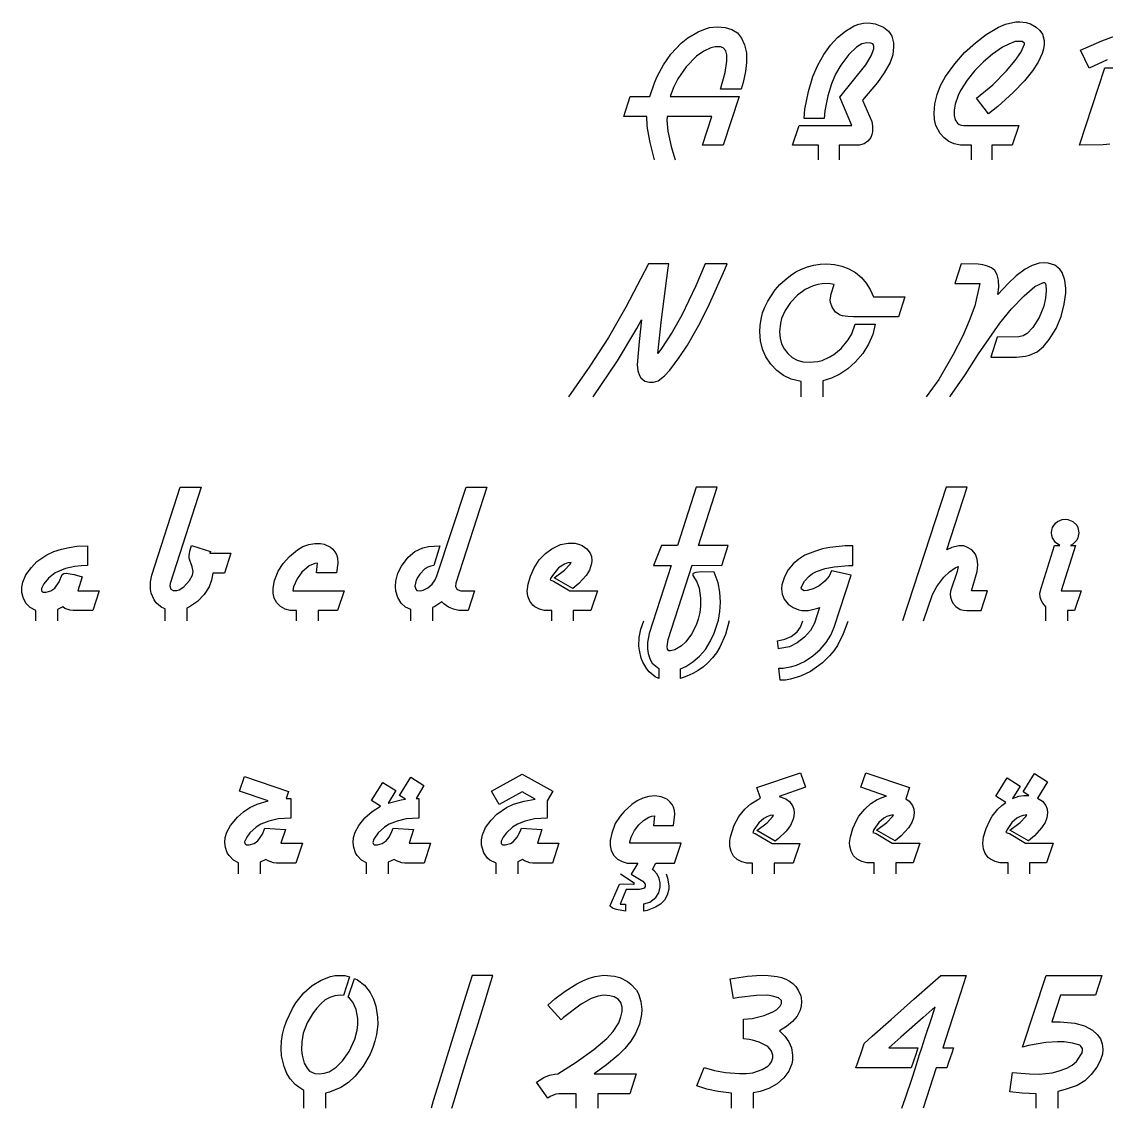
# Model space of a CAD drawing. Extents: x -637 to 1030, y 49 to 612.
# Drawn here: x -637 to -78, y 49 to 609 of the extents above; entities that cross this region are included whole.
import ezdxf

# ---------------------------------------------------------------- set-up
doc = ezdxf.new("R2010")
doc.units = 0
doc.header["$LTSCALE"] = 6.669376
doc.header["$MEASUREMENT"] = 0

msp = doc.modelspace()

# ---------------------------------------------------------------- linework, layer by layer
at = {"linetype": 'Continuous'}
for points in [[(-310.859615, 537.951868), (-313.127203, 546.888832), (-314.327691, 553.291433), (-314.66116, 555.692408), (-314.861241, 560.227584), (-326.73273, 560.227584), (-323.331348, 570.565117), (-313.327284, 570.565117), (-310.926309, 577.567962), (-309.52574, 580.90265), (-306.191052, 586.971782), (-302.456202, 592.373976), (-297.120701, 598.042946), (-293.652625, 600.910778), (-288.383818, 604.045384), (-284.582274, 605.579341), (-282.514767, 606.179585), (-278.446448, 606.579747), (-274.444822, 606.246278), (-270.910053, 605.179178), (-268.042221, 603.44514), (-265.908021, 600.77739), (-264.374065, 597.242621), (-263.440352, 593.107608), (-263.440352, 588.105576), (-263.907208, 583.503706), (-265.107696, 577.768043), (-266.041409, 574.299967), (-276.71241, 574.299967), (-274.311435, 582.970156), (-273.577804, 588.839207), (-273.51111, 592.107201), (-274.04466, 594.174708), (-275.378535, 595.708664), (-276.71241, 596.175521), (-279.513548, 596.242214), (-281.714442, 595.775358), (-285.382599, 594.04132), (-289.11745, 591.37357), (-294.45295, 585.904682), (-298.721351, 579.702162), (-300.988939, 575.23368), (-302.722977, 570.565117), (-267.108509, 570.631811), (-275.378535, 545.488263), (-286.11623, 545.488263), (-281.247586, 560.227584), (-304.390321, 560.227584), (-304.457014, 558.360159), (-303.990158, 552.691189), (-302.25612, 544.888019), (-300.188614, 537.951868)], [(-226.15854, 537.951868), (-226.15854, 545.488263), (-239.563986, 545.488263), (-236.162604, 555.692408), (-208.95155, 555.692408), (-215.15407, 570.298342), (-201.748624, 586.905088), (-199.01418, 591.573651), (-197.680305, 595.175114), (-197.613611, 596.442296), (-197.746998, 597.175927), (-198.213855, 597.776171), (-199.147567, 598.176333), (-201.281768, 598.376415), (-203.816131, 597.709477), (-206.617268, 595.975439), (-210.5522, 592.307283), (-214.753907, 586.705007), (-217.354964, 582.169831), (-219.489164, 577.167799), (-221.423283, 570.898586), (-222.95724, 563.228803), (-223.357402, 559.293871), (-233.561548, 559.293871), (-233.228079, 564.095822), (-231.427347, 573.166173), (-229.093066, 580.835956), (-226.492009, 586.838394), (-223.424096, 592.240589), (-219.95602, 597.04254), (-216.354557, 601.110859), (-212.352932, 604.378853), (-207.817756, 607.046604), (-205.416781, 607.913622), (-203.015805, 608.447172), (-200.481443, 608.647254), (-196.87998, 608.180397), (-192.611579, 606.44636), (-190.14391, 604.378853), (-189.143503, 603.111672), (-188.409872, 601.711103), (-187.542853, 598.376415), (-187.476159, 596.242214), (-187.876322, 592.173895), (-189.276891, 588.105576), (-192.344804, 582.836769), (-195.812879, 577.834737), (-203.415968, 568.630998), (-198.680711, 557.693221), (-198.280548, 555.292246), (-198.347242, 552.424414), (-198.680711, 550.957151), (-199.280955, 549.489889), (-200.748218, 547.55577), (-202.682337, 546.155201), (-205.150006, 545.554957), (-215.620926, 545.488263), (-215.620926, 537.951868)], [(-147.259822, 537.951868), (-147.259822, 545.488263), (-152.995485, 545.554957), (-156.196786, 546.155201), (-158.997924, 547.355688), (-161.398899, 549.223114), (-163.466406, 551.557395), (-165.600606, 555.625715), (-166.334237, 558.693628), (-166.601012, 562.028316), (-166.134156, 566.89696), (-165.000362, 571.565523), (-163.199631, 576.234086), (-160.665268, 580.835956), (-155.930011, 587.438638), (-150.794591, 593.307689), (-145.259009, 598.376415), (-139.723427, 602.644815), (-133.320826, 606.379666), (-129.786057, 607.846929), (-124.317169, 609.047416), (-122.316356, 609.180804), (-118.981668, 608.847335), (-116.847468, 608.180397), (-113.846248, 606.44636), (-111.912129, 604.712322), (-110.644948, 602.778203), (-109.777929, 599.443515), (-109.711235, 597.509396), (-110.111398, 595.175114), (-110.778335, 592.840833), (-112.912536, 588.305657), (-115.847061, 583.770481), (-119.91538, 578.768449), (-125.784431, 572.632623), (-133.720989, 565.496391), (-138.456246, 561.694847), (-144.658765, 569.764792), (-136.322045, 576.700943), (-129.185813, 583.837175), (-124.650637, 589.172676), (-121.782806, 593.307689), (-119.91538, 597.57609), (-119.848687, 598.176333), (-121.182562, 599.043352), (-123.783619, 599.043352), (-124.784025, 598.909965), (-128.052019, 597.642783), (-131.320013, 596.042133), (-136.388739, 592.507364), (-141.123996, 588.505738), (-145.459091, 584.037256), (-149.52741, 579.101918), (-152.928792, 573.766417), (-154.195973, 571.031973), (-155.663236, 566.630185), (-156.196786, 563.562272), (-156.196786, 560.761134), (-155.596542, 558.493546), (-154.462748, 556.759508), (-153.595729, 556.159265), (-152.528629, 555.825796), (-151.194754, 555.692408), (-122.849906, 555.692408), (-126.184594, 545.488263), (-136.722208, 545.488263), (-136.722208, 537.951868)], [(-77.298068, 589.439451), (-86.5685, 585.17105), (-90.970289, 594.508177), (-79.965818, 599.376821), (-68.761267, 603.44514)], [(-75.897499, 545.955119), (-79.298881, 545.621651), (-91.437145, 545.488263), (-78.365168, 585.371132), (-67.627473, 585.371132)], [(-342.472458, 415.635512), (-330.000724, 434.243071), (-319.99666, 450.916511), (-317.528991, 455.451687), (-318.796173, 444.180442), (-319.863273, 432.175565), (-319.396417, 429.040958), (-318.529398, 426.573289), (-317.86246, 425.439495), (-315.794954, 423.772151), (-313.460672, 423.171907), (-311.393165, 423.171907), (-308.925496, 423.972232), (-305.724196, 426.439901), (-302.923058, 429.374427), (-298.121107, 435.910415), (-293.852707, 442.37971), (-287.916962, 452.583855), (-283.181705, 462.054369), (-274.511516, 481.39556), (-273.377722, 484.263391), (-284.648968, 484.263391), (-289.517612, 472.925452), (-296.787232, 457.719275), (-301.789264, 449.049086), (-307.258152, 440.645672), (-309.125578, 438.044616), (-307.191459, 455.518381), (-303.723383, 482.195885), (-303.456608, 484.263391), (-313.927528, 484.263391), (-325.66563, 461.920982), (-334.602594, 446.314642), (-344.206495, 431.508627), (-355.210966, 415.635512)], [(-235.095504, 415.635512), (-235.095504, 423.505376), (-240.230924, 424.772557), (-244.232549, 426.639983), (-247.767318, 429.241039), (-250.835231, 432.509034), (-253.3029, 436.243884), (-255.103632, 440.24551), (-256.170732, 444.580604), (-256.504201, 449.11578), (-256.370813, 452.450468), (-255.837263, 455.718462), (-255.036938, 458.919763), (-253.903144, 461.987676), (-252.435882, 464.988895), (-248.567644, 470.791252), (-246.099974, 473.525696), (-243.432224, 476.060059), (-240.69778, 478.194259), (-237.829948, 480.061684), (-234.895423, 481.595641), (-231.82751, 482.729435), (-228.626209, 483.596454), (-225.358215, 484.06331), (-221.956833, 484.263391), (-217.955208, 483.996616), (-214.153663, 483.129597), (-210.5522, 481.729028), (-207.084125, 479.728216), (-204.082906, 477.193853), (-201.548543, 474.326021), (-199.481036, 470.991333), (-197.880386, 467.256483), (-181.673802, 467.256483), (-184.941796, 456.985644), (-208.151225, 456.985644), (-211.08575, 457.052337), (-213.820195, 457.385806), (-215.087376, 457.785969), (-217.421658, 459.386619), (-219.155695, 461.920982), (-220.022714, 464.388651), (-220.156102, 465.589139), (-219.622552, 468.857133), (-218.088595, 473.525696), (-221.023121, 474.059246), (-224.357809, 473.925859), (-226.625396, 473.59239), (-228.892984, 472.992146), (-233.161385, 471.058027), (-237.096317, 468.123501), (-240.69778, 464.321957), (-243.432224, 460.253638), (-245.232956, 455.985237), (-245.833199, 453.717649), (-246.300056, 449.11578), (-246.033281, 445.914479), (-245.232956, 443.046648), (-243.89908, 440.378897), (-242.031655, 437.977922), (-239.764067, 435.977109), (-237.163011, 434.57654), (-234.228485, 433.709521), (-230.960491, 433.442746), (-226.492009, 433.909603), (-224.357809, 434.443153), (-220.289489, 436.243884), (-218.288676, 437.444372), (-214.553826, 440.645672), (-210.885669, 445.04746), (-209.084938, 448.182067), (-207.3509, 453.184099), (-196.87998, 453.184099), (-198.147161, 447.848598), (-200.348055, 442.846566), (-203.349274, 438.044616), (-207.284206, 433.50944), (-211.152444, 430.041364), (-215.220764, 427.30692), (-219.489164, 425.239414), (-223.957646, 423.905539), (-223.957646, 415.635512)], [(-158.464374, 415.635512), (-150.527816, 426.973452), (-143.658359, 437.844534), (-132.653889, 453.584262), (-126.65145, 461.053963), (-120.048768, 467.790033), (-114.57988, 472.52529), (-110.178092, 474.592796), (-109.377766, 474.65949), (-108.91091, 473.525696), (-108.644135, 470.324396), (-108.977604, 466.522851), (-109.911316, 462.387838), (-112.245598, 456.585481), (-115.513592, 451.383368), (-118.448118, 448.382148), (-120.515624, 447.114967), (-122.783212, 446.514723), (-133.92107, 446.448029), (-137.189064, 436.110497), (-123.9837, 436.110497), (-119.38183, 436.577353), (-117.314324, 437.110903), (-113.446086, 438.911635), (-110.044704, 441.646079), (-107.176872, 445.180848), (-103.642103, 450.916511), (-101.041046, 457.119031), (-99.373702, 463.388244), (-98.506684, 469.190602), (-98.506684, 471.458189), (-99.106927, 475.793284), (-100.507496, 479.861603), (-101.64129, 481.595641), (-104.175653, 483.52976), (-107.643729, 484.59686), (-109.711235, 484.796941), (-112.245598, 484.59686), (-115.913755, 483.463066), (-119.515218, 481.462253), (-124.117087, 478.060872), (-128.185407, 474.259327), (-133.587601, 468.390276), (-133.187439, 472.191821), (-133.320826, 475.793284), (-134.054458, 478.661116), (-135.254945, 480.795316), (-136.922289, 482.195885), (-138.989796, 483.062904), (-141.324077, 483.729841), (-143.791747, 484.130004), (-152.595323, 484.263391), (-155.930011, 474.059246), (-142.991421, 474.059246), (-145.592478, 462.654613), (-148.46031, 454.784749), (-151.794998, 447.181661), (-156.663642, 437.444372), (-164.06665, 424.572476), (-170.669332, 415.635512)], [(-563.295497, 299.988532), (-563.295497, 306.191052), (-565.096228, 306.991377), (-566.696879, 308.058477), (-568.030754, 309.392353), (-569.097854, 310.859615), (-570.631811, 314.394385), (-570.965279, 316.328504), (-570.965279, 320.263436), (-570.231648, 323.664817), (-555.559021, 368.94988), (-544.821325, 368.94988), (-560.827828, 319.329723), (-560.961215, 318.129235), (-560.427665, 316.328504), (-559.227178, 315.661566), (-557.359752, 315.72826), (-556.092571, 316.061729), (-553.691596, 317.595685), (-550.75707, 320.796986), (-549.223114, 323.664817), (-548.956339, 325.532243), (-549.356501, 327.933218), (-550.957151, 332.335006), (-551.023845, 333.535494), (-550.623683, 336.069857), (-549.756664, 338.870995), (-540.019375, 335.803082), (-540.28615, 334.936063), (-529.415067, 334.936063), (-532.683061, 324.59853), (-538.6855, 324.59853), (-539.419131, 320.997067), (-540.686312, 317.662379), (-543.220675, 313.727447), (-546.755444, 310.05929), (-550.75707, 307.258152), (-552.157639, 306.591215), (-552.157639, 299.988532)], [(-436.577353, 299.988532), (-436.577353, 305.924277), (-439.378491, 307.191459), (-441.512691, 309.125578), (-443.313423, 312.060103), (-444.313829, 315.394791), (-444.51391, 317.795766), (-444.313829, 320.463517), (-443.246729, 324.59853), (-441.445997, 328.33338), (-437.911228, 332.868556), (-434.443153, 335.803082), (-430.441527, 337.737201), (-427.440308, 338.470832), (-421.704644, 338.670913), (-424.705864, 328.533462), (-426.306514, 328.266687), (-427.84047, 327.733137), (-429.307733, 326.866118), (-431.975484, 324.131674), (-433.042584, 322.597717), (-433.776215, 320.997067), (-434.443153, 317.86246), (-434.04299, 316.461891), (-433.442746, 315.794954), (-431.508627, 315.594872), (-430.174752, 315.861647), (-427.773777, 317.062135), (-425.572883, 318.996254), (-423.972232, 321.197148), (-423.105213, 323.197961), (-408.099117, 368.94988), (-397.361422, 368.94988), (-413.301231, 319.46311), (-413.501312, 317.795766), (-413.101149, 316.661972), (-412.234131, 316.061729), (-410.833562, 315.594872), (-403.697329, 315.594872), (-406.965324, 305.390727), (-411.833968, 305.457421), (-414.635106, 306.057665), (-417.236163, 307.124765), (-419.570444, 308.792109), (-420.637544, 309.859209), (-424.172314, 307.458234), (-425.439495, 306.85799), (-425.439495, 299.988532)], [(-272.243928, 299.988532), (-274.178047, 293.052381), (-277.112573, 286.516393), (-278.913304, 283.581868), (-280.914117, 280.980811), (-283.115011, 278.579836), (-285.58268, 276.378941), (-288.250431, 274.511516), (-291.118262, 272.844172), (-294.186175, 271.443603), (-297.45417, 270.309809), (-297.45417, 275.311841), (-294.719725, 276.512329), (-290.984875, 278.913304), (-287.583493, 281.84783), (-284.582274, 285.315905), (-282.047911, 289.384225), (-279.980404, 293.652625), (-277.846204, 300.322001), (-277.112573, 304.923871), (-276.779104, 309.725821), (-277.045879, 314.794547), (-278.046285, 319.729885), (-280.113792, 325.13208), (-286.583087, 325.398855), (-289.584306, 325.065386), (-290.851487, 324.465142), (-291.118262, 324.06498), (-291.118262, 323.53143), (-289.050756, 320.130048), (-287.850268, 316.995441), (-287.116637, 311.726634), (-287.116637, 307.658315), (-287.516799, 304.323627), (-288.317124, 300.988939), (-289.384225, 297.787638), (-291.718506, 293.185769), (-294.653032, 289.250837), (-296.92062, 287.183331), (-300.388695, 285.115824), (-302.522895, 284.51558), (-303.389914, 284.648968), (-304.190239, 285.449293), (-304.390321, 286.783168), (-303.790077, 290.384631), (-291.451731, 328.733543), (-276.112166, 328.533462), (-272.777478, 338.870995), (-288.183737, 338.870995), (-278.446448, 368.94988), (-289.317531, 368.94988), (-299.05482, 338.870995), (-307.191459, 338.870995), (-311.326472, 328.533462), (-302.322814, 328.533462), (-313.59406, 293.452544), (-314.461078, 288.917368), (-314.461078, 285.58268), (-314.12761, 283.181705), (-313.060509, 280.047098), (-312.060103, 278.179673), (-308.592028, 275.445229), (-308.592028, 270.309809), (-310.459453, 271.243522), (-313.527366, 273.777885), (-314.861241, 275.311841), (-316.862054, 278.779917), (-317.662379, 280.714036), (-318.596092, 284.849049), (-318.862867, 286.983249), (-318.729479, 291.385037), (-317.929154, 295.786826), (-316.395197, 299.988532)], [(-172.003207, 299.988532), (-167.401338, 313.727447), (-165.067056, 317.795766), (-161.465593, 322.531023), (-158.664455, 325.332161), (-155.72993, 327.399668), (-154.195973, 328.133299), (-154.729523, 325.532243), (-158.130905, 315.394791), (-158.197599, 313.860835), (-158.064211, 312.193491), (-157.597355, 310.659534), (-156.863724, 309.258965), (-155.263073, 307.39154), (-153.128873, 305.990971), (-151.461529, 305.524115), (-149.660797, 305.390727), (-142.324484, 305.390727), (-138.989796, 315.594872), (-147.326516, 315.594872), (-144.258603, 325.532243), (-143.925134, 328.933624), (-144.258603, 331.801456), (-145.259009, 334.5359), (-147.059741, 336.736794), (-149.660797, 338.137363), (-151.194754, 338.670913), (-153.795811, 338.804301), (-157.397274, 337.937282), (-159.99833, 336.736794), (-149.52741, 368.94988), (-160.265105, 368.94988), (-182.807596, 299.988532)], [(-108.844216, 299.988532), (-108.844216, 307.324846), (-110.51156, 309.258965), (-111.311885, 310.659534), (-111.778742, 312.193491), (-111.912129, 314.260997), (-111.378579, 316.862054), (-104.375734, 338.870995), (-101.64129, 338.870995), (-103.908878, 340.538339), (-105.442835, 342.805926), (-105.842997, 344.073108), (-105.976385, 345.473677), (-105.842997, 346.874246), (-105.442835, 348.141427), (-103.908878, 350.409015), (-102.841778, 351.342728), (-100.374109, 352.343134), (-98.97354, 352.476522), (-97.506277, 352.343134), (-94.971914, 351.342728), (-92.971101, 349.341915), (-92.370858, 348.141427), (-91.904001, 345.473677), (-92.370858, 342.805926), (-92.971101, 341.605439), (-94.971914, 339.604626), (-96.172402, 338.870995), (-93.504652, 338.870995), (-100.907659, 315.594872), (-90.703514, 315.594872), (-94.038202, 305.390727), (-97.706358, 305.390727), (-97.706358, 299.988532)], [(-630.055951, 299.988532), (-630.055951, 305.390727), (-632.990476, 306.924684), (-635.258064, 309.258965), (-636.725327, 312.126797), (-637.392264, 314.727853), (-637.392264, 317.395604), (-636.858714, 319.99666), (-635.19137, 323.731511), (-632.390232, 327.599749), (-629.522401, 330.600968), (-624.520369, 334.069044), (-620.785518, 335.803082), (-616.91728, 337.070263), (-612.982348, 337.937282), (-608.980723, 338.537526), (-603.44514, 338.804301), (-603.44514, 328.533462), (-606.646441, 328.466768), (-609.914435, 328.133299), (-614.78308, 327.132893), (-620.11858, 324.798611), (-623.519962, 322.130861), (-625.987631, 319.129642), (-627.121425, 316.661972), (-627.121425, 315.528179), (-626.521181, 314.861241), (-624.853837, 314.861241), (-622.319475, 315.461485), (-620.385356, 316.862054), (-618.117768, 320.263436), (-616.583811, 323.931592), (-615.716792, 324.531836), (-614.449611, 324.731917), (-610.314598, 323.998286), (-606.246278, 322.731105), (-608.513866, 315.594872), (-597.442702, 315.594872), (-600.710696, 305.390727), (-610.781454, 305.390727), (-612.382104, 305.524115), (-615.116548, 306.457827), (-616.250342, 307.258152), (-618.918093, 305.924277), (-618.918093, 299.988532)], [(-495.534637, 299.988532), (-495.534637, 305.390727), (-498.802631, 305.457421), (-501.470381, 306.124358), (-503.871357, 307.458234), (-505.805476, 309.325659), (-507.072657, 311.793328), (-507.606207, 314.394385), (-507.606207, 316.995441), (-506.872576, 320.796986), (-505.005151, 325.732324), (-502.537482, 329.667256), (-499.202794, 333.335412), (-495.134474, 336.6701), (-492.266643, 338.337444), (-489.265423, 339.404545), (-486.19751, 339.938095), (-483.196291, 339.938095), (-481.328866, 339.604626), (-478.127565, 338.137363), (-476.79369, 337.003569), (-475.72659, 335.736388), (-474.926265, 334.269125), (-474.392715, 332.601781), (-474.259327, 329.800643), (-474.926265, 324.798611), (-485.263798, 324.798611), (-484.730248, 329.800643), (-486.19751, 329.600562), (-489.065342, 328.400074), (-492.800193, 325.13208), (-495.267862, 321.730698), (-497.135287, 317.595685), (-497.468756, 315.72826), (-497.468756, 315.594872), (-470.991333, 315.594872), (-474.392715, 305.390727), (-484.396779, 305.390727), (-484.396779, 299.988532)], [(-363.881155, 299.988532), (-363.881155, 305.390727), (-367.616005, 305.457421), (-370.217062, 306.124358), (-372.551343, 307.258152), (-373.618444, 308.058477), (-375.219094, 310.259372), (-376.152806, 312.727041), (-376.486275, 315.394791), (-376.086113, 318.92956), (-374.818931, 323.131267), (-372.951506, 327.332974), (-370.283756, 331.467987), (-367.149149, 334.735981), (-363.881155, 337.136957), (-359.345979, 339.404545), (-355.411047, 340.20487), (-352.009665, 340.071482), (-350.008852, 339.604626), (-348.208121, 338.870995), (-345.740452, 337.270344), (-344.006414, 335.002756), (-343.40617, 333.268719), (-343.206089, 331.267906), (-343.272783, 329.600562), (-344.406577, 326.265874), (-346.140614, 323.53143), (-349.875465, 319.396417), (-353.010072, 316.728666), (-362.613973, 322.330942), (-357.278472, 326.265874), (-354.410641, 329.333787), (-353.810397, 330.200806), (-355.611128, 329.934031), (-357.345166, 329.333787), (-360.346385, 327.332974), (-363.547686, 323.53143), (-364.481398, 321.864086), (-364.614786, 321.130454), (-362.880748, 320.530211), (-354.544028, 315.594872), (-340.271564, 315.594872), (-343.672945, 305.390727), (-352.743297, 305.390727), (-352.743297, 299.988532)], [(-211.08575, 299.788451), (-213.420032, 293.319156), (-216.487945, 287.383412), (-218.35537, 284.582274), (-220.489571, 281.981217), (-224.224421, 278.31306), (-230.360247, 273.977966), (-235.428973, 271.510297), (-240.69778, 269.909647), (-243.298836, 269.509484), (-245.966587, 269.376097), (-246.700218, 275.578616), (-244.365937, 275.64531), (-239.897455, 276.445635), (-237.629867, 277.112573), (-233.361466, 279.113386), (-229.159759, 281.914524), (-225.424909, 285.249212), (-222.290302, 288.850675), (-219.889327, 292.652219), (-218.088595, 296.787232), (-209.418406, 323.664817), (-219.42247, 325.932405), (-220.689652, 323.131267), (-223.023933, 320.463517), (-225.891765, 318.195929), (-228.959678, 316.528585), (-232.094285, 315.661566), (-233.628241, 315.594872), (-234.962116, 316.395197), (-235.095504, 317.32891), (-233.42816, 320.530211), (-231.093878, 323.064573), (-229.293147, 324.398449), (-227.158947, 325.532243), (-222.757158, 327.066199), (-218.088595, 327.999912), (-210.685588, 328.533462), (-208.484694, 328.533462), (-208.484694, 338.670913), (-212.419626, 338.670913), (-220.289489, 337.870588), (-224.091034, 337.136957), (-227.825884, 336.069857), (-233.228079, 333.935656), (-236.429379, 331.934844), (-239.297211, 329.467174), (-241.831574, 326.332568), (-243.832387, 322.731105), (-245.099568, 318.596092), (-245.299649, 316.528585), (-244.96618, 313.860835), (-243.89908, 311.193084), (-241.898268, 308.592028), (-239.297211, 306.85799), (-236.295992, 305.79089), (-234.762035, 305.457421), (-231.29396, 305.457421), (-226.558703, 306.524521), (-225.62499, 306.924684), (-228.29274, 298.788045), (-230.360247, 295.053194), (-233.42816, 291.651812), (-237.229704, 288.650593), (-241.23133, 286.716474), (-246.099974, 285.716068), (-246.833606, 285.649374), (-247.367156, 289.784387), (-243.498918, 290.584712), (-240.297617, 291.985281), (-237.163011, 294.386257), (-235.428973, 296.853926), (-234.228485, 299.988532)], [(-525.480135, 169.602232), (-525.480135, 175.137814), (-528.147885, 176.538383), (-530.415473, 178.939358), (-531.349186, 180.406621), (-532.282899, 183.074371), (-532.549674, 185.675428), (-532.349592, 188.343178), (-531.549267, 190.944235), (-529.615148, 194.479004), (-526.080379, 198.814099), (-523.012466, 201.548543), (-519.611084, 203.749437), (-515.942927, 205.416781), (-510.14057, 207.150819), (-524.946585, 212.152851), (-522.345528, 219.755939), (-499.736344, 212.019463), (-501.003525, 208.418), (-498.535856, 208.418), (-498.535856, 198.213855), (-505.071844, 197.813692), (-509.873795, 196.746592), (-513.942115, 195.145942), (-516.409784, 193.678679), (-519.677778, 190.744154), (-521.278428, 188.409872), (-522.345528, 185.942203), (-522.278835, 185.208572), (-521.611897, 184.541634), (-520.011247, 184.541634), (-517.476884, 185.141878), (-515.542765, 186.542447), (-513.208483, 189.943828), (-511.874608, 193.011741), (-501.336994, 192.411498), (-503.604582, 185.275265), (-492.533418, 185.275265), (-495.868106, 175.004426), (-505.87217, 175.004426), (-507.47282, 175.137814), (-510.207264, 176.13822), (-511.341058, 176.871852), (-514.342277, 175.471283), (-514.342277, 169.602232)], [(-459.386619, 169.602232), (-459.386619, 175.137814), (-461.987676, 176.538383), (-464.255263, 178.939358), (-465.188976, 180.406621), (-466.055995, 183.074371), (-466.389464, 185.675428), (-466.122689, 188.343178), (-465.389057, 190.944235), (-463.454938, 194.479004), (-460.387025, 198.347242), (-456.585481, 201.748624), (-452.183693, 204.349681), (-456.852256, 207.284206), (-450.983205, 216.688026), (-444.247135, 212.486319), (-448.315455, 205.950331), (-441.646079, 207.684369), (-439.378491, 208.017837), (-442.446404, 209.951956), (-436.644047, 219.355777), (-429.841283, 215.15407), (-433.909603, 208.418), (-432.375646, 208.418), (-432.375646, 198.213855), (-438.911635, 197.813692), (-443.713585, 196.746592), (-447.781905, 195.145942), (-450.249574, 193.678679), (-453.517568, 190.744154), (-455.651768, 187.409466), (-456.185318, 185.608734), (-455.85185, 184.875103), (-455.451687, 184.541634), (-453.851037, 184.541634), (-451.316674, 185.141878), (-449.382555, 186.542447), (-447.848598, 188.476566), (-446.314642, 191.411091), (-445.714398, 193.011741), (-435.176784, 192.411498), (-437.444372, 185.275265), (-426.373208, 185.275265), (-429.707896, 175.004426), (-439.71196, 175.004426), (-441.31261, 175.137814), (-444.047054, 176.13822), (-445.180848, 176.871852), (-448.248761, 175.471283), (-448.248761, 169.602232)], [(-392.559471, 169.602232), (-392.559471, 174.937732), (-395.827466, 176.538383), (-397.027953, 177.605483), (-398.962072, 180.406621), (-400.16256, 184.341553), (-400.16256, 187.009303), (-399.62901, 189.61036), (-398.02836, 193.34521), (-395.160528, 197.280142), (-392.292696, 200.281361), (-387.290664, 203.749437), (-383.555814, 205.416781), (-378.086925, 207.084125), (-372.417956, 208.084531), (-379.087332, 211.886076), (-390.958821, 205.283393), (-394.893753, 212.152851), (-379.087332, 220.956427), (-363.347604, 212.152851), (-366.215436, 207.150819), (-366.215436, 198.213855), (-372.751425, 197.813692), (-377.553375, 196.746592), (-381.621695, 195.145942), (-384.089364, 193.678679), (-387.290664, 190.744154), (-388.958008, 188.409872), (-389.891721, 186.342365), (-389.891721, 185.208572), (-389.291477, 184.541634), (-387.690827, 184.541634), (-385.156464, 185.141878), (-383.755895, 186.008897), (-381.688388, 188.476566), (-380.154432, 191.411091), (-379.554188, 193.011741), (-369.016574, 192.411498), (-371.284162, 185.275265), (-360.212998, 185.275265), (-363.547686, 175.004426), (-373.55175, 175.004426), (-375.1524, 175.137814), (-377.886844, 176.13822), (-379.020638, 176.871852), (-381.421613, 175.671364), (-381.421613, 169.602232)], [(-260.305745, 169.602232), (-260.305745, 175.004426), (-263.173577, 175.07112), (-265.70794, 175.671364), (-268.108915, 176.871852), (-270.043034, 178.672583), (-271.310216, 181.006865), (-271.91046, 183.674615), (-271.91046, 186.475753), (-271.576991, 188.54326), (-269.642872, 194.545698), (-267.241896, 199.080874), (-264.240677, 202.815724), (-261.10607, 205.616862), (-257.771382, 207.684369), (-256.170732, 208.484694), (-258.104851, 214.020276), (-235.428973, 221.690058), (-232.89461, 214.153663), (-246.566831, 209.4851), (-243.098755, 208.151225), (-241.23133, 206.884044), (-239.563986, 204.616456), (-238.897048, 202.815724), (-238.696967, 200.814911), (-239.030436, 198.213855), (-240.69778, 194.479004), (-242.83198, 191.611172), (-246.833606, 187.676241), (-248.567644, 186.342365), (-258.104851, 191.944641), (-252.76935, 195.879573), (-249.901519, 198.947486), (-249.367969, 199.814505), (-251.1687, 199.54773), (-252.836044, 198.947486), (-254.436694, 198.080467), (-256.971057, 195.746186), (-259.572114, 192.27811), (-260.105664, 190.67746), (-258.97187, 190.410685), (-250.1016, 185.208572), (-235.829135, 185.208572), (-239.230517, 175.004426), (-249.167887, 175.004426), (-249.167887, 169.602232)], [(-197.41353, 169.602232), (-197.41353, 175.137814), (-201.281768, 175.204508), (-203.882824, 175.804751), (-206.217106, 177.005239), (-208.151225, 178.805971), (-209.418406, 181.140252), (-210.085344, 183.808003), (-210.152038, 185.475347), (-209.751875, 188.676647), (-208.484694, 192.878354), (-206.617268, 197.013367), (-205.350087, 199.214261), (-202.348868, 202.949112), (-199.214261, 205.75025), (-195.879573, 207.817756), (-192.011335, 209.418406), (-191.077622, 209.618488), (-204.416374, 214.153663), (-201.815318, 221.690058), (-179.206133, 214.020276), (-181.140252, 208.284612), (-179.339521, 207.017431), (-177.672177, 204.749843), (-177.005239, 202.949112), (-176.805158, 200.948299), (-177.20532, 198.347242), (-178.072339, 196.012961), (-179.739683, 193.278516), (-183.474534, 189.143503), (-186.675834, 186.475753), (-196.279736, 192.078029), (-190.877541, 196.012961), (-188.009709, 199.080874), (-187.476159, 199.947892), (-189.276891, 199.681117), (-190.944235, 199.080874), (-192.544885, 198.213855), (-195.145942, 195.946267), (-197.680305, 192.411498), (-198.213855, 190.877541), (-196.479817, 190.277297), (-188.209791, 185.341959), (-173.937326, 185.341959), (-177.338708, 175.137814), (-186.275672, 175.137814), (-186.275672, 169.602232)], [(-128.318794, 169.602232), (-128.318794, 175.137814), (-132.520501, 175.204508), (-135.121558, 175.804751), (-137.455839, 177.005239), (-138.52294, 177.805564), (-140.12359, 180.006458), (-141.057302, 182.474127), (-141.390771, 185.141878), (-140.990609, 188.676647), (-139.723427, 192.878354), (-137.856002, 197.013367), (-136.58882, 199.214261), (-133.587601, 202.949112), (-131.653482, 204.816537), (-129.585976, 206.350493), (-134.654701, 209.618488), (-128.785651, 219.022308), (-122.049581, 214.820601), (-126.1179, 208.351306), (-122.849906, 209.551794), (-120.248849, 209.951956), (-117.581099, 209.885263), (-120.582318, 211.752688), (-114.779961, 221.223202), (-107.977197, 217.021495), (-113.112617, 208.618081), (-110.644948, 207.017431), (-108.91091, 204.749843), (-108.243972, 202.949112), (-108.043891, 200.948299), (-108.444054, 198.347242), (-109.311073, 196.012961), (-111.04511, 193.278516), (-114.713267, 189.143503), (-117.914568, 186.475753), (-127.518469, 192.078029), (-122.116275, 196.012961), (-119.248443, 199.080874), (-118.714893, 199.947892), (-120.515624, 199.681117), (-122.182968, 199.080874), (-123.783619, 198.213855), (-126.384675, 195.946267), (-128.919038, 192.411498), (-129.452588, 190.877541), (-127.71855, 190.277297), (-119.448524, 185.341959), (-105.17606, 185.341959), (-108.577441, 175.137814), (-117.24763, 175.137814), (-117.24763, 169.602232)], [(-304.857177, 169.602232), (-304.123546, 167.334644), (-303.523302, 163.333018), (-303.523302, 161.59898), (-304.256933, 158.531068), (-305.657502, 155.930011), (-307.725009, 153.929198), (-310.259372, 152.328548), (-314.66116, 150.661204), (-316.26181, 150.327735), (-316.26181, 153.995892), (-313.193897, 154.929604), (-310.125984, 157.263886), (-308.592028, 159.731555), (-307.858396, 162.666081), (-307.858396, 164.800281), (-308.391946, 167.067869), (-309.459046, 169.268763), (-310.993003, 171.069494), (-311.926716, 171.803126), (-310.192678, 175.004426), (-300.455389, 175.004426), (-297.054007, 185.275265), (-323.53143, 185.275265), (-323.53143, 186.008897), (-322.797798, 188.409872), (-321.130454, 191.811254), (-318.862867, 194.812473), (-316.461891, 197.080061), (-313.727447, 198.747405), (-312.260184, 199.214261), (-310.792922, 199.414342), (-311.326472, 194.479004), (-300.988939, 194.479004), (-300.322001, 200.348055), (-300.455389, 202.21548), (-300.988939, 203.882824), (-301.789264, 205.350087), (-302.856364, 206.683962), (-304.190239, 207.817756), (-305.657502, 208.618081), (-307.39154, 209.218325), (-310.659534, 209.685181), (-313.794141, 209.418406), (-316.79536, 208.551388), (-319.729885, 207.150819), (-322.597717, 205.2167), (-326.465955, 201.748624), (-328.600156, 199.280955), (-331.067825, 195.412717), (-332.93525, 190.477379), (-333.668881, 186.675834), (-333.668881, 184.074778), (-333.135331, 181.473721), (-331.86815, 179.006052), (-329.934031, 177.071933), (-327.533055, 175.804751), (-324.865305, 175.07112), (-319.396417, 175.004426), (-322.797798, 169.335457), (-316.862054, 165.6673), (-315.72826, 164.200037), (-315.594872, 163.066243), (-316.195116, 162.199224), (-317.86246, 161.59898), (-318.662785, 161.465593), (-325.465549, 161.465593), (-328.600156, 153.929198), (-325.799018, 153.929198), (-325.799018, 150.327735), (-330.467581, 151.061366), (-332.601781, 151.861692), (-333.668881, 152.795404), (-333.668881, 153.26226), (-328.933624, 164.200037), (-326.666036, 164.333425), (-321.730698, 164.266731), (-321.197148, 164.466812), (-328.066605, 169.202069), (-328.400074, 169.602232)], [(-491.733092, 48.553057), (-491.733092, 57.756796), (-494.467537, 59.357446), (-496.334962, 60.824709), (-498.802631, 63.759235), (-500.536669, 66.560372), (-502.003932, 70.028448), (-503.271113, 75.630724), (-503.471194, 79.432268), (-503.271113, 83.100425), (-502.737563, 86.5685), (-501.937238, 90.036576), (-500.803444, 93.437958), (-497.735531, 100.04064), (-495.934799, 102.975165), (-491.799786, 108.110585), (-487.531386, 111.912129), (-482.929516, 114.713267), (-478.127565, 116.513999), (-475.659896, 116.980855), (-473.125533, 117.114243), (-470.591171, 116.980855), (-468.190195, 116.447305), (-471.391496, 106.710016), (-473.125533, 106.843404), (-475.793284, 106.576628), (-478.327647, 105.776303), (-480.728622, 104.442428), (-482.99621, 102.508309), (-485.13041, 100.240721), (-486.997836, 97.839746), (-490.065748, 92.704326), (-492.133255, 87.302132), (-492.866886, 82.900344), (-493.066968, 78.565249), (-492.733499, 75.897499), (-491.599705, 71.895873), (-490.132442, 69.161429), (-488.798567, 67.76086), (-486.130817, 66.560372), (-483.929923, 66.360291), (-481.262172, 66.627066), (-478.661116, 67.427391), (-475.059652, 69.694979), (-471.858352, 73.029667), (-468.45697, 77.898312), (-465.522445, 84.234219), (-464.321957, 88.902782), (-463.988488, 91.770614), (-463.988488, 94.90522), (-464.855507, 99.573784), (-466.456157, 103.375328), (-468.190195, 105.376141), (-468.923827, 105.842997), (-465.722526, 115.580286), (-464.18857, 114.846655), (-460.520413, 112.045517), (-457.585887, 108.310666), (-455.785156, 104.909284), (-454.584668, 101.307821), (-453.717649, 95.572158), (-453.650956, 91.837308), (-454.317893, 86.635194), (-455.118218, 83.167119), (-456.185318, 79.832431), (-457.585887, 76.497743), (-461.120657, 70.295223), (-465.25567, 65.09311), (-468.790439, 61.891809), (-472.792065, 59.290753), (-478.594422, 56.889777), (-480.595235, 56.422921), (-480.595235, 48.553057)], [(-404.964511, 117.114243), (-406.139332, 113.316393), (-409.169134, 103.521938), (-413.311925, 90.129519), (-417.825712, 75.53778), (-421.968503, 62.145362), (-424.998305, 52.350907), (-426.173126, 48.553057)], [(-415.435431, 48.553057), (-414.26061, 52.350907), (-411.230808, 62.145362), (-407.088017, 75.53778), (-402.57423, 90.129519), (-398.431439, 103.521938), (-395.401637, 113.316393), (-394.226815, 117.114243)], [(-394.226815, 117.114243), (-397.010662, 117.114243), (-402.180664, 117.114243), (-404.964511, 117.114243)], [(-351.276034, 48.553057), (-351.276034, 56.022758), (-360.212998, 56.022758), (-361.746954, 55.822677), (-364.614786, 54.555496), (-365.881967, 53.688477), (-371.751018, 62.091891), (-367.949474, 64.426172), (-365.081642, 65.559966), (-362.280504, 66.226904), (-360.813242, 66.360291), (-351.276034, 72.36273), (-342.205683, 78.898718), (-335.402919, 84.634381), (-332.201619, 88.235844), (-329.333787, 92.637633), (-328.133299, 95.772239), (-327.533055, 98.506684), (-327.533055, 100.774271), (-328.266687, 103.041859), (-329.600562, 104.842591), (-331.601375, 105.976385), (-333.935656, 106.643322), (-336.936876, 106.843404), (-339.938095, 106.443241), (-343.472864, 105.17606), (-348.741671, 102.241534), (-357.812022, 95.305383), (-359.079204, 94.171589), (-365.948661, 101.707984), (-362.280504, 104.975978), (-356.87831, 109.044298), (-350.875871, 112.779148), (-347.741265, 114.379798), (-344.606658, 115.64698), (-341.405357, 116.513999), (-336.936876, 117.180936), (-331.467987, 116.780774), (-328.800237, 116.047142), (-324.798611, 113.979636), (-322.99788, 112.645761), (-320.130048, 109.44446), (-319.129642, 107.577035), (-317.86246, 103.575409), (-317.395604, 99.440396), (-317.528991, 96.906033), (-318.596092, 91.970695), (-320.663598, 87.102051), (-323.064573, 83.167119), (-326.065793, 79.432268), (-329.667256, 75.964193), (-335.669694, 70.962161), (-342.005601, 66.360291), (-320.263436, 66.360291), (-323.598124, 56.022758), (-340.138176, 56.022758), (-340.138176, 48.553057)], [(-271.043441, 48.553057), (-271.043441, 56.422921), (-277.912898, 57.223246), (-283.781949, 58.490428), (-289.050756, 60.157772), (-285.249212, 69.628285), (-279.847017, 68.094329), (-274.178047, 66.960535), (-267.041815, 66.426985), (-263.440352, 66.426985), (-260.105664, 66.893841), (-255.303713, 68.494492), (-252.435882, 70.228529), (-251.302088, 71.295629), (-250.435069, 72.496117), (-249.834825, 74.563624), (-249.834825, 76.030886), (-250.435069, 78.098393), (-251.302088, 79.298881), (-252.435882, 80.365981), (-256.83767, 82.700262), (-260.239052, 83.700669), (-261.973089, 84.100831), (-264.974308, 84.300913), (-264.974308, 94.571752), (-260.505827, 94.838527), (-254.169919, 96.372483), (-249.834825, 98.239908), (-247.834012, 99.373702), (-246.033281, 101.174434), (-245.366343, 102.641697), (-245.366343, 104.108959), (-246.766912, 105.509528), (-249.968212, 106.443241), (-252.435882, 106.843404), (-258.238239, 106.77671), (-267.375284, 105.642916), (-270.043034, 105.242753), (-271.710378, 115.313511), (-262.773414, 116.71408), (-255.837263, 117.180936), (-252.2358, 117.114243), (-247.500543, 116.513999), (-245.232956, 115.980449), (-243.098755, 115.180124), (-241.164636, 114.179717), (-239.430598, 112.845842), (-237.896642, 111.311885), (-236.62946, 109.511154), (-235.362279, 106.576628), (-235.095504, 105.509528), (-234.962116, 103.442022), (-235.162198, 101.374515), (-235.695748, 99.240315), (-237.229704, 96.105708), (-239.563986, 93.30457), (-242.698593, 90.703514), (-246.366749, 88.435926), (-243.498918, 85.768175), (-241.498105, 82.900344), (-240.16423, 79.765737), (-239.563986, 75.964193), (-239.697373, 73.363136), (-240.030842, 71.495711), (-241.564799, 67.694166), (-244.165855, 64.226091), (-247.567237, 61.158178), (-251.835638, 58.757203), (-256.30412, 57.223246), (-259.905583, 56.556308), (-259.905583, 48.553057)], [(-202.615643, 82.033325), (-198.509441, 85.68174), (-188.71773, 94.381808), (-177.030849, 104.76576), (-167.239138, 113.465827), (-163.132937, 117.114243)], [(-163.132937, 117.114243), (-159.726615, 117.114243), (-153.400588, 117.114243), (-149.994266, 117.114243)], [(-149.994266, 117.114243), (-153.123933, 107.414006), (-158.93617, 89.39928), (-162.065837, 79.699043)], [(-113.912942, 48.553057), (-113.912942, 56.022758), (-121.049174, 56.289533), (-127.451775, 56.956471), (-126.1179, 67.027229), (-117.314324, 66.293597), (-112.178904, 66.226904), (-108.844216, 66.426985), (-105.642916, 66.893841), (-102.508309, 67.627473), (-97.973133, 69.228123), (-95.305383, 70.762079), (-93.037795, 72.762892), (-90.169964, 77.16468), (-89.903188, 78.631943), (-89.969882, 79.365574), (-90.770207, 80.566062), (-91.370451, 81.032918), (-95.105302, 82.166712), (-99.50709, 82.766956), (-102.841778, 82.900344), (-108.844216, 82.433487), (-117.78118, 80.899531), (-120.849093, 80.1659), (-108.644135, 117.114243), (-79.965818, 117.114243), (-83.300506, 106.843404), (-101.307821, 106.843404), (-105.70961, 93.104489), (-101.574596, 93.237876), (-93.83812, 92.437551), (-88.969476, 91.103676), (-84.767769, 88.769395), (-82.433487, 86.635194), (-80.69945, 84.300913), (-79.765737, 81.76655), (-79.498962, 79.032106), (-79.699043, 76.497743), (-80.832837, 72.962973), (-82.500181, 69.828367), (-85.434707, 65.893435), (-88.836088, 62.692134), (-92.77102, 60.291159), (-98.840152, 58.156959), (-102.775084, 57.223246), (-102.775084, 48.553057)], [(-166.000769, 100.974353), (-172.190938, 95.458532), (-183.686966, 85.214864), (-189.877135, 79.699043)], [(-172.870226, 79.699043), (-171.089256, 85.214864), (-167.781739, 95.458532), (-166.000769, 100.974353)], [(-206.884044, 69.428204), (-205.777421, 72.696198), (-203.722265, 78.765331), (-202.615643, 82.033325)], [(-189.877135, 79.699043), (-186.994482, 79.699043), (-180.777142, 79.699043), (-174.871039, 79.699043)], [(-174.871039, 79.699043), (-176.054235, 76.250729), (-177.222611, 72.832056), (-178.405808, 69.428204)], [(-176.13822, 69.428204), (-175.07112, 72.832056), (-174.00402, 76.250729), (-172.93692, 79.699043)], [(-172.93692, 79.699043), (-172.889987, 79.699043), (-172.872696, 79.699043), (-172.870226, 79.699043)], [(-162.065837, 79.699043), (-160.630686, 79.699043), (-157.965406, 79.699043), (-156.530255, 79.699043)], [(-156.530255, 79.699043), (-157.412094, 77.036233), (-159.049797, 72.091014), (-159.931636, 69.428204)], [(-178.405808, 69.428204), (-188.931071, 69.428204), (-201.071806, 69.428204), (-206.884044, 69.428204)], [(-183.141065, 48.553057), (-181.325513, 53.965132), (-177.953773, 64.016129), (-176.13822, 69.428204)], [(-165.400525, 69.428204), (-167.146913, 64.016129), (-170.390206, 53.965132), (-172.136595, 48.553057)], [(-159.931636, 69.428204), (-161.349496, 69.428204), (-163.982665, 69.428204), (-165.400525, 69.428204)]]:
    msp.add_lwpolyline(points, dxfattribs=at)

doc.saveas('drawing.dxf')
